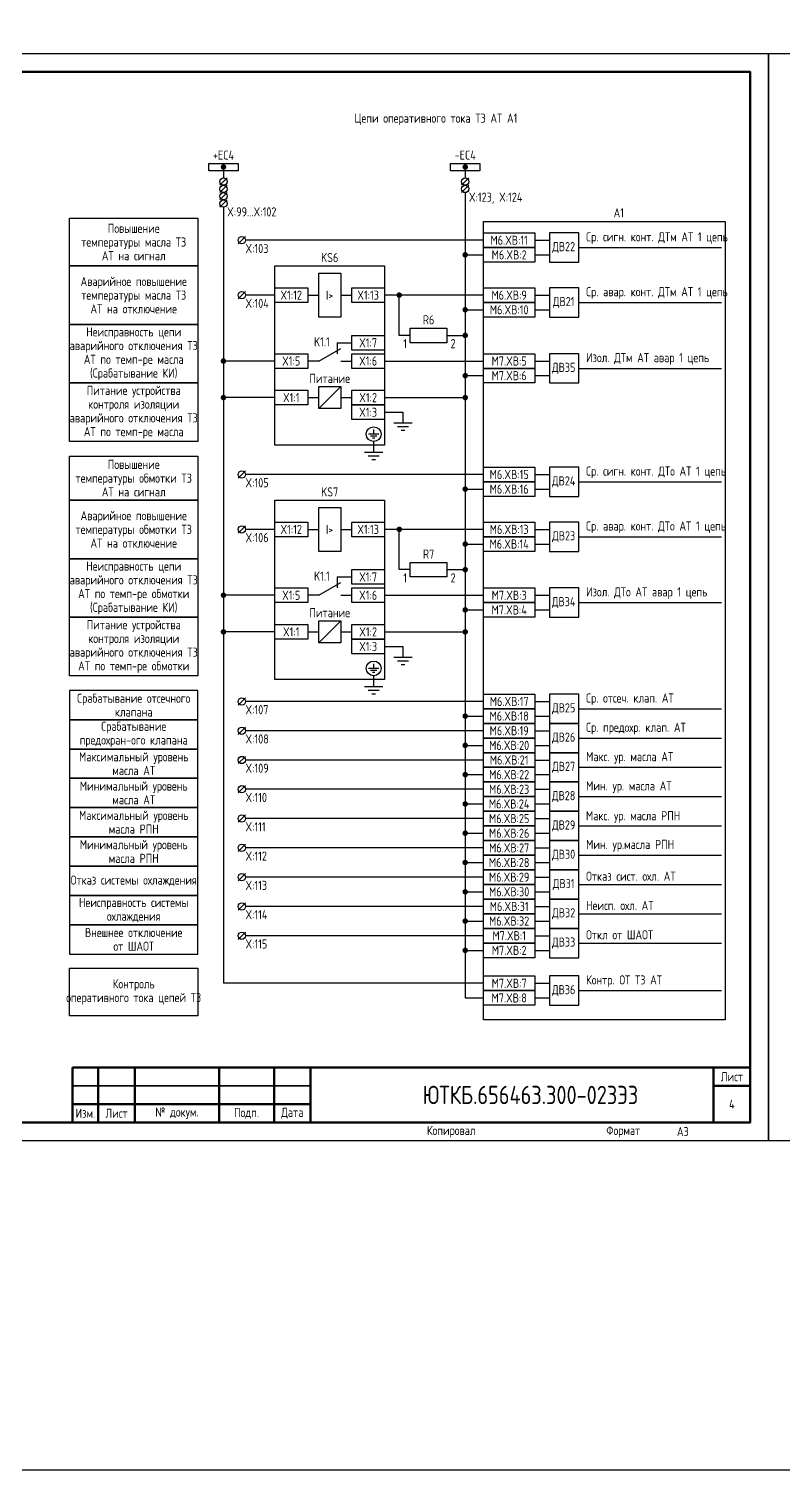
# Model space of a CAD drawing. Header units: millimetres. Extents: x -1117 to 6417, y -90 to 586.
# Drawn here: x 1478.1 to 1684, y -90 to 303.8 of the extents above; entities that cross this region are included whole.
import ezdxf

# ---------------------------------------------------------------- set-up
doc = ezdxf.new("R2010")
doc.units = ezdxf.units.MM
doc.styles.add('Gost_type_A', font='GOST_A.TTF')

# ---------------------------------------------------------------- blocks, each defined once
blk = doc.blocks.new('Формат_А3')
blk.add_lwpolyline([(-420, 297), (0, 297), (0, 0), (-420, 0)], close=True)
at = {"lineweight": 50}
blk.add_lwpolyline([(-400, 292), (-5, 292), (-5, 5), (-400, 5)], close=True, dxfattribs=at)
blk = doc.blocks.new('POINT')
at = {"const_width": 0.75}
blk.add_lwpolyline([(-0.375, 0, 1), (0.375, 0, 1)], format="xyb", close=True, dxfattribs=at)
blk = doc.blocks.new('Шинка')
blk.add_lwpolyline([(-4, 1), (4, 1), (4, -1), (-4, -1)], close=True)
blk.add_blockref('POINT', (0, 0))
blk = doc.blocks.new('Штамп малый нижний')
at = {"lineweight": 50}
for points in [[(-185, 15), (-178, 15), (-178, 5), (-185, 5)], [(-178, 15), (-168, 15), (-168, 5), (-178, 5)], [(-168, 15), (-145, 15), (-145, 5), (-168, 5)], [(-145, 15), (-130, 15), (-130, 5), (-145, 5)], [(-130, 15), (-120, 15), (-120, 5), (-130, 5)], [(-120, 15), (-10, 15), (-10, 0), (-120, 0)], [(-10, 15), (0, 15), (0, 10), (-10, 10)], [(-10, 10), (0, 10), (0, 0), (-10, 0)], [(-185, 5), (-178, 5), (-178, 0), (-185, 0)], [(-178, 5), (-168, 5), (-168, 0), (-178, 0)], [(-168, 5), (-145, 5), (-145, 0), (-168, 0)], [(-145, 5), (-130, 5), (-130, 0), (-145, 0)], [(-130, 5), (-120, 5), (-120, 0), (-130, 0)]]:
    blk.add_lwpolyline(points, close=True, dxfattribs=at)
for points in [[(-185, 15), (-178, 15), (-178, 10), (-185, 10)], [(-178, 15), (-168, 15), (-168, 10), (-178, 10)], [(-168, 15), (-145, 15), (-145, 10), (-168, 10)], [(-145, 15), (-130, 15), (-130, 10), (-145, 10)], [(-130, 15), (-120, 15), (-120, 10), (-130, 10)], [(-185, 10), (-178, 10), (-178, 5), (-185, 5)], [(-178, 10), (-168, 10), (-168, 5), (-178, 5)], [(-168, 10), (-145, 10), (-145, 5), (-168, 5)], [(-145, 10), (-130, 10), (-130, 5), (-145, 5)], [(-130, 10), (-120, 10), (-120, 5), (-130, 5)]]:
    blk.add_lwpolyline(points, close=True)
at = {"char_height": 2.5, "style": 'Gost_type_A'}
for s, insert, width, attachment_point in [('Лист', (-5, 12.5), 10, 5), ('№ докум.', (-156.5, 2.5), 23, 5), ('Подп.', (-137.5, 2.5), 15, 5), ('Дата', (-125, 2.5), 10, 5), ('Изм.', (-181.5, 2.5), 7, 5), ('Лист', (-173, 2.5), 10, 5), ('Копировал', (-75, -2.53), 13.1202, 6), ('Формат', (-30, -2.53), 13.1202, 6)]:
    blk.add_mtext(s, dxfattribs=dict(at, insert=insert, width=width, attachment_point=attachment_point))

msp = doc.modelspace()

# ---------------------------------------------------------------- linework, layer by layer
for p, q in [((1531.2, 266.01), (1531.2, 263.01)), ((1597.2, 266.01), (1597.2, 263.01)), ((1532.2, 263.01), (1530.2, 261.01)), ((1532.2, 261.01), (1530.2, 259.01)), ((1598.2, 263.01), (1596.2, 261.01)), ((1598.2, 261.01), (1596.2, 259.01)), ((1532.2, 259.01), (1530.2, 257.01)), ((1532.2, 257.01), (1530.2, 255.01)), ((1597.2, 259.01), (1597.2, 39.01)), ((1531.2, 255.01), (1531.2, 43.01)), ((1537.2, 247.01), (1535.2, 245.01)), ((1602.2, 246.01), (1537.2, 246.01)), ((1616.2, 246.01), (1620.2, 246.01)), ((1597.2, 242.01), (1602.2, 242.01)), ((1616.2, 242.01), (1620.2, 242.01)), ((1628.2, 244.01), (1667.2, 244.01)), ((1537.2, 232.01), (1535.2, 230.01)), ((1545.2, 231.01), (1537.2, 231.01)), ((1554.2, 231.01), (1557.2, 231.01)), ((1563.2, 231.01), (1566.2, 231.01)), ((1602.2, 231.01), (1575.2, 231.01)), ((1579.2, 220.01), (1579.2, 231.01)), ((1616.2, 231.01), (1620.2, 231.01)), ((1628.2, 229.01), (1667.2, 229.01)), ((1597.2, 227.01), (1602.2, 227.01)), ((1616.2, 227.01), (1620.2, 227.01)), ((1562.2, 218.01), (1566.2, 218.01)), ((1562.2, 218.01), (1562.2, 215.01)), ((1582.2, 220.01), (1579.2, 220.01)), ((1592.2, 220.01), (1597.2, 220.01)), ((1545.2, 213.01), (1531.2, 213.01)), ((1557.2, 213.01), (1554.2, 213.01)), ((1557.2, 213.01), (1563.2, 216.47)), ((1563.2, 213.01), (1566.2, 213.01)), ((1575.2, 213.01), (1602.2, 213.01)), ((1616.2, 213.01), (1620.2, 213.01)), ((1597.2, 209.01), (1602.2, 209.01)), ((1616.2, 209.01), (1620.2, 209.01)), ((1628.2, 211.01), (1667.2, 211.01)), ((1557.2, 200.01), (1563.2, 206.01)), ((1545.2, 203.01), (1531.2, 203.01)), ((1554.2, 203.01), (1557.2, 203.01)), ((1563.2, 203.01), (1566.2, 203.01)), ((1575.2, 203.01), (1597.2, 203.01)), ((1575.2, 199.01), (1580.2, 199.01)), ((1537.2, 183.01), (1535.2, 181.01)), ((1602.2, 182.01), (1537.2, 182.01)), ((1616.2, 182.01), (1620.2, 182.01)), ((1597.2, 178.01), (1602.2, 178.01)), ((1616.2, 178.01), (1620.2, 178.01)), ((1628.2, 180.01), (1667.2, 180.01)), ((1537.2, 168.01), (1535.2, 166.01)), ((1545.2, 167.01), (1537.2, 167.01)), ((1554.2, 167.01), (1557.2, 167.01)), ((1563.2, 167.01), (1566.2, 167.01)), ((1602.2, 167.01), (1575.2, 167.01)), ((1579.2, 156.01), (1579.2, 167.01)), ((1616.2, 167.01), (1620.2, 167.01)), ((1597.2, 163.01), (1602.2, 163.01)), ((1616.2, 163.01), (1620.2, 163.01)), ((1628.2, 165.01), (1667.2, 165.01)), ((1562.2, 154.01), (1566.2, 154.01)), ((1562.2, 154.01), (1562.2, 151.01)), ((1582.2, 156.01), (1579.2, 156.01)), ((1592.2, 156.01), (1597.2, 156.01)), ((1557.2, 149.01), (1563.2, 152.47)), ((1545.2, 149.01), (1531.2, 149.01)), ((1557.2, 149.01), (1554.2, 149.01)), ((1563.2, 149.01), (1566.2, 149.01)), ((1575.2, 149.01), (1602.2, 149.01)), ((1616.2, 149.01), (1620.2, 149.01)), ((1628.2, 147.01), (1667.2, 147.01)), ((1557.2, 136.01), (1563.2, 142.01)), ((1597.2, 145.01), (1602.2, 145.01)), ((1616.2, 145.01), (1620.2, 145.01)), ((1545.2, 139.01), (1531.2, 139.01)), ((1554.2, 139.01), (1557.2, 139.01)), ((1563.2, 139.01), (1566.2, 139.01)), ((1575.2, 139.01), (1597.2, 139.01)), ((1575.2, 135.01), (1580.2, 135.01)), ((1537.2, 121.01), (1535.2, 119.01)), ((1602.2, 120.01), (1537.2, 120.01)), ((1616.2, 120.01), (1620.2, 120.01)), ((1597.2, 116.01), (1602.2, 116.01)), ((1616.2, 116.01), (1620.2, 116.01)), ((1628.2, 118.01), (1667.2, 118.01)), ((1537.2, 113.01), (1535.2, 111.01)), ((1602.2, 112.01), (1537.2, 112.01)), ((1616.2, 112.01), (1620.2, 112.01)), ((1597.2, 108.01), (1602.2, 108.01)), ((1616.2, 108.01), (1620.2, 108.01)), ((1628.2, 110.01), (1667.2, 110.01)), ((1537.2, 105.01), (1535.2, 103.01)), ((1602.2, 104.01), (1537.2, 104.01)), ((1616.2, 104.01), (1620.2, 104.01)), ((1597.2, 100.01), (1602.2, 100.01)), ((1616.2, 100.01), (1620.2, 100.01)), ((1628.2, 102.01), (1667.2, 102.01)), ((1537.2, 97.01), (1535.2, 95.01)), ((1602.2, 96.01), (1537.2, 96.01)), ((1616.2, 96.01), (1620.2, 96.01)), ((1597.2, 92.01), (1602.2, 92.01)), ((1616.2, 92.01), (1620.2, 92.01)), ((1628.2, 94.01), (1667.2, 94.01)), ((1537.2, 89.01), (1535.2, 87.01)), ((1602.2, 88.01), (1537.2, 88.01)), ((1616.2, 88.01), (1620.2, 88.01)), ((1597.2, 84.01), (1602.2, 84.01)), ((1616.2, 84.01), (1620.2, 84.01)), ((1628.2, 86.01), (1667.2, 86.01)), ((1537.2, 81.01), (1535.2, 79.01)), ((1602.2, 80.01), (1537.2, 80.01)), ((1616.2, 80.01), (1620.2, 80.01)), ((1597.2, 76.01), (1602.2, 76.01)), ((1616.2, 76.01), (1620.2, 76.01)), ((1628.2, 78.01), (1667.2, 78.01)), ((1537.2, 73.01), (1535.2, 71.01)), ((1602.2, 72.01), (1537.2, 72.01)), ((1616.2, 72.01), (1620.2, 72.01)), ((1597.2, 68.01), (1602.2, 68.01)), ((1616.2, 68.01), (1620.2, 68.01)), ((1628.2, 70.01), (1667.2, 70.01)), ((1537.2, 65.01), (1535.2, 63.01)), ((1602.2, 64.01), (1537.2, 64.01)), ((1616.2, 64.01), (1620.2, 64.01)), ((1597.2, 60.01), (1602.2, 60.01)), ((1616.2, 60.01), (1620.2, 60.01)), ((1628.2, 62.01), (1667.2, 62.01)), ((1537.2, 57.01), (1535.2, 55.01)), ((1602.2, 56.01), (1537.2, 56.01)), ((1616.2, 56.01), (1620.2, 56.01)), ((1597.2, 52.01), (1602.2, 52.01)), ((1616.2, 52.01), (1620.2, 52.01)), ((1628.2, 54.01), (1667.2, 54.01)), ((1602.2, 43.01), (1531.2, 43.01)), ((1616.2, 43.01), (1620.2, 43.01)), ((1628.2, 41.01), (1667.2, 41.01)), ((1597.2, 39.01), (1602.2, 39.01)), ((1616.2, 39.01), (1620.2, 39.01))]:
    msp.add_line(p, q)
at = {"ltscale": 4.32}
for p, q in [((1580.2, 199.01), (1580.2, 196.01)), ((1573.62, 193.03), (1570.77, 193.03)), ((1572.2, 194.31), (1572.2, 193.03)), ((1582.7, 196.01), (1577.7, 196.01)), ((1581.7, 195.01), (1578.7, 195.01)), ((1580.7, 194.01), (1579.7, 194.01)), ((1573.05, 192.46), (1571.34, 192.46)), ((1572.48, 191.89), (1571.91, 191.89)), ((1572.2, 191.01), (1572.2, 188.01)), ((1574.7, 188.01), (1569.7, 188.01)), ((1573.7, 187.01), (1570.7, 187.01)), ((1572.7, 186.01), (1571.7, 186.01)), ((1580.2, 135.01), (1580.2, 132.01)), ((1572.2, 130.31), (1572.2, 129.03)), ((1582.7, 132.01), (1577.7, 132.01)), ((1581.7, 131.01), (1578.7, 131.01)), ((1580.7, 130.01), (1579.7, 130.01)), ((1573.62, 129.03), (1570.77, 129.03)), ((1573.05, 128.46), (1571.34, 128.46)), ((1572.48, 127.89), (1571.91, 127.89)), ((1572.2, 127.01), (1572.2, 124.01)), ((1574.7, 124.01), (1569.7, 124.01)), ((1573.7, 123.01), (1570.7, 123.01)), ((1572.7, 122.01), (1571.7, 122.01))]:
    msp.add_line(p, q, dxfattribs=at)
for points in [[(-1117.42, 586), (6417.25, 586), (6417.25, -90), (-1117.42, -90)], [(1524.2, 239.01), (1489.2, 239.01), (1489.2, 252.01), (1524.2, 252.01)], [(1602.2, 251.1), (1668.2, 251.1), (1668.2, 33.01), (1602.2, 33.01)], [(1602.2, 248.01), (1616.2, 248.01), (1616.2, 244.01), (1602.2, 244.01)], [(1602.2, 244.01), (1616.2, 244.01), (1616.2, 240.01), (1602.2, 240.01)], [(1524.2, 223.01), (1489.2, 223.01), (1489.2, 239.01), (1524.2, 239.01)], [(1545.2, 239.01), (1575.2, 239.01), (1575.2, 190.01), (1545.2, 190.01)], [(1557.2, 237.01), (1563.2, 237.01), (1563.2, 225.01), (1557.2, 225.01)], [(1545.2, 233.01), (1554.2, 233.01), (1554.2, 229.01), (1545.2, 229.01)], [(1566.2, 233.01), (1575.2, 233.01), (1575.2, 229.01), (1566.2, 229.01)], [(1602.2, 233.01), (1616.2, 233.01), (1616.2, 229.01), (1602.2, 229.01)], [(1602.2, 229.01), (1616.2, 229.01), (1616.2, 225.01), (1602.2, 225.01)], [(1524.2, 207.01), (1489.2, 207.01), (1489.2, 223.01), (1524.2, 223.01)], [(1582.2, 222.01), (1592.2, 222.01), (1592.2, 218.01), (1582.2, 218.01)], [(1566.2, 220.01), (1575.2, 220.01), (1575.2, 216.01), (1566.2, 216.01)], [(1545.2, 215.01), (1554.2, 215.01), (1554.2, 211.01), (1545.2, 211.01)], [(1566.2, 215.01), (1575.2, 215.01), (1575.2, 211.01), (1566.2, 211.01)], [(1602.2, 215.01), (1616.2, 215.01), (1616.2, 211.01), (1602.2, 211.01)], [(1602.2, 211.01), (1616.2, 211.01), (1616.2, 207.01), (1602.2, 207.01)], [(1524.2, 191.01), (1489.2, 191.01), (1489.2, 207.01), (1524.2, 207.01)], [(1545.2, 205.01), (1554.2, 205.01), (1554.2, 201.01), (1545.2, 201.01)], [(1557.2, 206.01), (1563.2, 206.01), (1563.2, 200.01), (1557.2, 200.01)], [(1566.2, 205.01), (1575.2, 205.01), (1575.2, 201.01), (1566.2, 201.01)], [(1566.2, 201.01), (1575.2, 201.01), (1575.2, 197.01), (1566.2, 197.01)], [(1524.2, 175.01), (1489.2, 175.01), (1489.2, 187.01), (1524.2, 187.01)], [(1602.2, 184.01), (1616.2, 184.01), (1616.2, 180.01), (1602.2, 180.01)], [(1602.2, 180.01), (1616.2, 180.01), (1616.2, 176.01), (1602.2, 176.01)], [(1524.2, 159.01), (1489.2, 159.01), (1489.2, 175.01), (1524.2, 175.01)], [(1545.2, 175.01), (1575.2, 175.01), (1575.2, 126.01), (1545.2, 126.01)], [(1557.2, 173.01), (1563.2, 173.01), (1563.2, 161.01), (1557.2, 161.01)], [(1545.2, 169.01), (1554.2, 169.01), (1554.2, 165.01), (1545.2, 165.01)], [(1566.2, 169.01), (1575.2, 169.01), (1575.2, 165.01), (1566.2, 165.01)], [(1602.2, 169.01), (1616.2, 169.01), (1616.2, 165.01), (1602.2, 165.01)], [(1602.2, 165.01), (1616.2, 165.01), (1616.2, 161.01), (1602.2, 161.01)], [(1524.2, 143.01), (1489.2, 143.01), (1489.2, 159.01), (1524.2, 159.01)], [(1582.2, 158.01), (1592.2, 158.01), (1592.2, 154.01), (1582.2, 154.01)], [(1566.2, 156.01), (1575.2, 156.01), (1575.2, 152.01), (1566.2, 152.01)], [(1545.2, 151.01), (1554.2, 151.01), (1554.2, 147.01), (1545.2, 147.01)], [(1566.2, 151.01), (1575.2, 151.01), (1575.2, 147.01), (1566.2, 147.01)], [(1602.2, 151.01), (1616.2, 151.01), (1616.2, 147.01), (1602.2, 147.01)], [(1602.2, 147.01), (1616.2, 147.01), (1616.2, 143.01), (1602.2, 143.01)], [(1524.2, 127.01), (1489.2, 127.01), (1489.2, 143.01), (1524.2, 143.01)], [(1557.2, 142.01), (1563.2, 142.01), (1563.2, 136.01), (1557.2, 136.01)], [(1545.2, 141.01), (1554.2, 141.01), (1554.2, 137.01), (1545.2, 137.01)], [(1566.2, 141.01), (1575.2, 141.01), (1575.2, 137.01), (1566.2, 137.01)], [(1566.2, 137.01), (1575.2, 137.01), (1575.2, 133.01), (1566.2, 133.01)], [(1602.2, 122.01), (1616.2, 122.01), (1616.2, 118.01), (1602.2, 118.01)], [(1602.2, 118.01), (1616.2, 118.01), (1616.2, 114.01), (1602.2, 114.01)], [(1602.2, 114.01), (1616.2, 114.01), (1616.2, 110.01), (1602.2, 110.01)], [(1602.2, 110.01), (1616.2, 110.01), (1616.2, 106.01), (1602.2, 106.01)], [(1602.2, 106.01), (1616.2, 106.01), (1616.2, 102.01), (1602.2, 102.01)], [(1602.2, 102.01), (1616.2, 102.01), (1616.2, 98.01), (1602.2, 98.01)], [(1602.2, 98.01), (1616.2, 98.01), (1616.2, 94.01), (1602.2, 94.01)], [(1602.2, 94.01), (1616.2, 94.01), (1616.2, 90.01), (1602.2, 90.01)], [(1602.2, 90.01), (1616.2, 90.01), (1616.2, 86.01), (1602.2, 86.01)], [(1602.2, 86.01), (1616.2, 86.01), (1616.2, 82.01), (1602.2, 82.01)], [(1602.2, 82.01), (1616.2, 82.01), (1616.2, 78.01), (1602.2, 78.01)], [(1602.2, 78.01), (1616.2, 78.01), (1616.2, 74.01), (1602.2, 74.01)], [(1602.2, 74.01), (1616.2, 74.01), (1616.2, 70.01), (1602.2, 70.01)], [(1602.2, 70.01), (1616.2, 70.01), (1616.2, 66.01), (1602.2, 66.01)], [(1602.2, 66.01), (1616.2, 66.01), (1616.2, 62.01), (1602.2, 62.01)], [(1602.2, 62.01), (1616.2, 62.01), (1616.2, 58.01), (1602.2, 58.01)], [(1602.2, 58.01), (1616.2, 58.01), (1616.2, 54.01), (1602.2, 54.01)], [(1602.2, 54.01), (1616.2, 54.01), (1616.2, 50.01), (1602.2, 50.01)], [(1524.2, 34.15), (1489.2, 34.15), (1489.2, 47.15), (1524.2, 47.15)], [(1602.2, 45.01), (1616.2, 45.01), (1616.2, 41.01), (1602.2, 41.01)], [(1602.2, 41.01), (1616.2, 41.01), (1616.2, 37.01), (1602.2, 37.01)]]:
    msp.add_lwpolyline(points, close=True)
at = {"ltscale": 4}
for points in [[(1620.2, 240.01), (1628.2, 240.01), (1628.2, 248.01), (1620.2, 248.01)], [(1620.2, 225.01), (1628.2, 225.01), (1628.2, 233.01), (1620.2, 233.01)], [(1620.2, 207.01), (1628.2, 207.01), (1628.2, 215.01), (1620.2, 215.01)], [(1620.2, 176.01), (1628.2, 176.01), (1628.2, 184.01), (1620.2, 184.01)], [(1620.2, 161.01), (1628.2, 161.01), (1628.2, 169.01), (1620.2, 169.01)], [(1620.2, 143.01), (1628.2, 143.01), (1628.2, 151.01), (1620.2, 151.01)], [(1620.2, 114.01), (1628.2, 114.01), (1628.2, 122.01), (1620.2, 122.01)], [(1620.2, 106.01), (1628.2, 106.01), (1628.2, 114.01), (1620.2, 114.01)], [(1620.2, 98.01), (1628.2, 98.01), (1628.2, 106.01), (1620.2, 106.01)], [(1620.2, 90.01), (1628.2, 90.01), (1628.2, 98.01), (1620.2, 98.01)], [(1620.2, 82.01), (1628.2, 82.01), (1628.2, 90.01), (1620.2, 90.01)], [(1620.2, 74.01), (1628.2, 74.01), (1628.2, 82.01), (1620.2, 82.01)], [(1620.2, 66.01), (1628.2, 66.01), (1628.2, 74.01), (1620.2, 74.01)], [(1620.2, 58.01), (1628.2, 58.01), (1628.2, 66.01), (1620.2, 66.01)], [(1620.2, 50.01), (1628.2, 50.01), (1628.2, 58.01), (1620.2, 58.01)], [(1620.2, 37.01), (1628.2, 37.01), (1628.2, 45.01), (1620.2, 45.01)]]:
    msp.add_lwpolyline(points, close=True, dxfattribs=at)
at = {"linetype": 'Continuous', "ltscale": 4}
for points in [[(1489.2, 115.01), (1524.2, 115.01), (1524.2, 123.01), (1489.2, 123.01)], [(1489.2, 107.01), (1524.2, 107.01), (1524.2, 115.01), (1489.2, 115.01)], [(1489.2, 99.01), (1524.2, 99.01), (1524.2, 107.01), (1489.2, 107.01)], [(1489.2, 91.01), (1524.2, 91.01), (1524.2, 99.01), (1489.2, 99.01)], [(1489.2, 83.01), (1524.2, 83.01), (1524.2, 91.01), (1489.2, 91.01)], [(1489.2, 75.01), (1524.2, 75.01), (1524.2, 83.01), (1489.2, 83.01)], [(1489.2, 67.01), (1524.2, 67.01), (1524.2, 75.01), (1489.2, 75.01)], [(1489.2, 59.01), (1524.2, 59.01), (1524.2, 67.01), (1489.2, 67.01)], [(1489.2, 51.01), (1524.2, 51.01), (1524.2, 59.01), (1489.2, 59.01)]]:
    msp.add_lwpolyline(points, close=True, dxfattribs=at)
for centre, radius in [((1531.2, 262.01), 1), ((1531.2, 260.01), 1), ((1597.2, 262.01), 1), ((1597.2, 260.01), 1), ((1531.2, 258.01), 1), ((1531.2, 256.01), 1), ((1536.2, 246.01), 1), ((1536.2, 231.01), 1), ((1572.2, 193.03), 2.02), ((1536.2, 182.01), 1), ((1536.2, 167.01), 1), ((1572.2, 129.03), 2.02), ((1536.2, 120.01), 1), ((1536.2, 112.01), 1), ((1536.2, 104.01), 1), ((1536.2, 96.01), 1), ((1536.2, 88.01), 1), ((1536.2, 80.01), 1), ((1536.2, 72.01), 1), ((1536.2, 64.01), 1), ((1536.2, 56.01), 1)]:
    msp.add_circle(centre, radius)

# ---------------------------------------------------------------- block references
at = {"color": 1}
for name, p in [('Формат_А3', (1680, 0)), ('Формат_А3', (2100, 0)), ('Штамп малый нижний', (1675, 5))]:
    msp.add_blockref(name, p, dxfattribs=at)
for name, p in [('Шинка', (1531.2, 266.01)), ('Шинка', (1597.2, 266.01)), ('POINT', (1597.2, 242.01)), ('POINT', (1579.2, 231.01)), ('POINT', (1597.2, 227.01)), ('POINT', (1597.2, 220.01)), ('POINT', (1531.2, 213.01)), ('POINT', (1597.2, 209.01)), ('POINT', (1531.2, 203.01)), ('POINT', (1597.2, 203.01)), ('POINT', (1597.2, 178.01)), ('POINT', (1579.2, 167.01)), ('POINT', (1597.2, 163.01)), ('POINT', (1597.2, 156.01)), ('POINT', (1531.2, 149.01)), ('POINT', (1597.2, 145.01)), ('POINT', (1531.2, 139.01)), ('POINT', (1597.2, 139.01)), ('POINT', (1597.2, 116.01)), ('POINT', (1597.2, 108.01)), ('POINT', (1597.2, 100.01)), ('POINT', (1597.2, 92.01)), ('POINT', (1597.2, 84.01)), ('POINT', (1597.2, 76.01)), ('POINT', (1597.2, 68.01)), ('POINT', (1597.2, 60.01)), ('POINT', (1597.2, 52.01))]:
    msp.add_blockref(name, p)

# ---------------------------------------------------------------- texts
at = {"lineweight": 25, "insert": (1589.2, 279.02), "char_height": 2.5, "width": 145, "attachment_point": 5, "line_spacing_factor": 0.9, "style": 'Gost_type_A'}
msp.add_mtext('Цепи оперативного тока ТЗ АТ А1', dxfattribs=at)
at = {"style": 'Gost_type_A'}
for s, insert, char_height, width, attachment_point in [('+EC4', (1531.2, 268.01), 2.5, 10, 8), ('-EC4', (1597.2, 268.01), 2.5, 10, 8), ('Ср. сигн. конт. ДТм АТ 1 цепь', (1630.2, 245.01), 2.5, 39.6324, 7), ('M6.XВ:11', (1609.2, 246.01), 2.5, 14, 5), ('ДВ22', (1624.08, 244.01), 2.5, 7.7588, 5), ('M6.XВ:2', (1609.2, 242.01), 2.5, 14, 5), ('Ср. авар. конт. ДТм АТ 1 цепь', (1630.2, 230.01), 2.5, 38, 7), ('X1:12', (1549.69, 231.01), 2.5, 9.0043, 5), ('I>', (1560.19, 231.01), 2.5, 6.0044, 5), ('X1:13', (1570.69, 231.01), 2.5, 9.0043, 5), ('M6.XВ:9', (1609.2, 231.01), 2.5, 14, 5), ('ДВ21', (1624.08, 229.01), 2.5, 7.7588, 5), ('M6.XВ:10', (1609.2, 227.01), 2.5, 14, 5), ('X1:7', (1570.69, 218.01), 2.5, 9.0043, 5), ('X1:5', (1549.69, 213.01), 2.5, 9.0043, 5), ('X1:6', (1570.69, 213.01), 2.5, 9.0043, 5), ('M7.XВ:5', (1609.2, 213.01), 2.5, 14, 5), ('Изол. ДТм АТ авар 1 цепь', (1630.2, 212.01), 2.5, 33.8688, 7), ('Питание', (1560.2, 207.01), 2.5, 12, 8), ('M7.XВ:6', (1609.2, 209.01), 2.5, 14, 5), ('ДВ35', (1624.08, 211.01), 2.5, 7.7588, 5), ('X1:1', (1549.69, 203.01), 2.5, 9.0043, 5), ('X1:2', (1570.69, 203.01), 2.5, 9.0043, 5), ('X1:3', (1570.69, 199.01), 2.5, 9.0043, 5), ('M6.XВ:15', (1609.2, 182.01), 2.5, 14, 5), ('ДВ24', (1624.08, 180.01), 2.5, 7.7588, 5), ('Ср. сигн. конт. ДТо АТ 1 цепь', (1630.2, 181.01), 2.5, 39.8838, 7), ('M6.XВ:16', (1609.2, 178.01), 2.5, 14, 5), ('X1:12', (1549.69, 167.01), 2.5, 9.0043, 5), ('I>', (1560.19, 167.01), 2.5, 6.0044, 5), ('X1:13', (1570.69, 167.01), 2.5, 9.0043, 5), ('M6.XВ:13', (1609.2, 167.01), 2.5, 14, 5), ('ДВ23', (1624.08, 165.01), 2.5, 7.7588, 5), ('Ср. авар. конт. ДТо АТ 1 цепь', (1630.2, 166.01), 2.5, 38, 7), ('M6.XВ:14', (1609.2, 163.01), 2.5, 14, 5), ('X1:7', (1570.69, 154.01), 2.5, 9.0043, 5), ('X1:5', (1549.69, 149.01), 2.5, 9.0043, 5), ('X1:6', (1570.69, 149.01), 2.5, 9.0043, 5), ('M7.XВ:3', (1609.2, 149.01), 2.5, 14, 5), ('Изол. ДТо АТ авар 1 цепь', (1630.2, 148.01), 2.5, 38, 7), ('M7.XВ:4', (1609.2, 145.01), 2.5, 14, 5), ('ДВ34', (1624.08, 147.01), 2.5, 7.7588, 5), ('Питание', (1560.2, 143.01), 2.5, 12, 8), ('X1:1', (1549.69, 139.01), 2.5, 9.0043, 5), ('X1:2', (1570.69, 139.01), 2.5, 9.0043, 5), ('X1:3', (1570.69, 135.01), 2.5, 9.0043, 5), ('Ср. отсеч. клап. АТ', (1630.2, 119.01), 2.5, 27.8465, 7), ('M6.XВ:17', (1609.2, 120.01), 2.5, 14, 5), ('ДВ25', (1624.08, 118.01), 2.5, 7.7588, 5), ('M6.XВ:18', (1609.2, 116.01), 2.5, 14, 5), ('Ср. предохр. клап. АТ', (1630.2, 111.01), 2.5, 27.8465, 7), ('M6.XВ:19', (1609.2, 112.01), 2.5, 14, 5), ('ДВ26', (1624.08, 110.01), 2.5, 7.7588, 5), ('M6.XВ:20', (1609.2, 108.01), 2.5, 14, 5), ('M6.XВ:21', (1609.2, 104.01), 2.5, 14, 5), ('ДВ27', (1624.08, 102.01), 2.5, 7.7588, 5), ('Макс. ур. масла АТ', (1630.2, 103.01), 2.5, 27.8465, 7), ('M6.XВ:22', (1609.2, 100.01), 2.5, 14, 5), ('M6.XВ:23', (1609.2, 96.01), 2.5, 14, 5), ('ДВ28', (1624.08, 94.01), 2.5, 7.7588, 5), ('Мин. ур. масла АТ', (1630.2, 95.01), 2.5, 27.8465, 7), ('M6.XВ:24', (1609.2, 92.01), 2.5, 14, 5), ('M6.XВ:25', (1609.2, 88.01), 2.5, 14, 5), ('ДВ29', (1624.08, 86.01), 2.5, 7.7588, 5), ('Макс. ур. масла РПН', (1630.16, 90.03), 2.5, 26.9325, 1), ('M6.XВ:26', (1609.2, 84.01), 2.5, 14, 5), ('M6.XВ:27', (1609.2, 80.01), 2.5, 14, 5), ('ДВ30', (1624.08, 78.01), 2.5, 7.7588, 5), ('Мин. ур.масла РПН', (1630.2, 79.01), 2.5, 27.8465, 7), ('M6.XВ:28', (1609.2, 76.01), 2.5, 14, 5), ('M6.XВ:29', (1609.2, 72.01), 2.5, 14, 5), ('ДВ31', (1624.08, 70.01), 2.5, 7.7588, 5), ('Отказ сист. охл. АТ', (1630.2, 71.01), 2.5, 27.8465, 7), ('M6.XВ:30', (1609.2, 68.01), 2.5, 14, 5), ('M6.XВ:31', (1609.2, 64.01), 2.5, 14, 5), ('ДВ32', (1624.08, 62.01), 2.5, 7.7588, 5), ('Неисп. охл. АТ', (1630.2, 63.01), 2.5, 27.8465, 7), ('M6.XВ:32', (1609.2, 60.01), 2.5, 14, 5), ('M7.XВ:1', (1609.2, 56.01), 2.5, 14, 5), ('ДВ33', (1624.08, 54.01), 2.5, 7.7588, 5), ('Откл от ШАОТ', (1630.2, 55.01), 2.5, 27.8465, 7), ('M7.XВ:2', (1609.2, 52.01), 2.5, 14, 5), ('M7.XВ:7', (1609.2, 43.01), 2.5, 14, 5), ('Контр. ОТ ТЗ АТ', (1630.2, 42.01), 2.5, 27.8465, 7), ('M7.XВ:8', (1609.2, 39.01), 2.5, 14, 5), ('ДВ36', (1624.08, 41.01), 2.5, 7.7588, 5), ('ЮТКБ.656463.300-023Э3', (1615, 12.5), 5, 120, 5), ('4', (1670, 10), 2.5, 10, 5), ('A3', (1655, 2.5), 2.5, 20, 4)]:
    msp.add_mtext(s, dxfattribs=dict(at, insert=insert, char_height=char_height, width=width, attachment_point=attachment_point))
at = {"char_height": 2.5, "line_spacing_factor": 0.9, "style": 'Gost_type_A'}
for s, insert, width, attachment_point in [('X:123, X:124', (1598.2, 259.01), 16, 1), ('X:99...X:102', (1532.2, 255.01), 16, 1), ('A1', (1639.13, 252.24), 73.8762, 8), ('Повышение\\Pтемпературы масла ТЗ\\PАТ на сигнал', (1506.7, 245.51), 35, 5), ('X:103', (1537.2, 245.01), 8, 1), ('KS6', (1560.2, 240.01), 30, 8), ('Аварийное повышение\\Pтемпературы масла ТЗ\\PАТ на отключение', (1506.7, 231.01), 35, 5), ('X:104', (1537.2, 230.01), 8, 1), ('R6', (1587.2, 223.01), 10, 8), ('Неисправность цепи аварийного отключения ТЗ АТ по темп-ре масла (Срабатывание КИ)', (1506.7, 215.01), 35, 5), ('K1.1', (1560.2, 217.01), 12, 9), ('{\\T0.9;1}', (1581.2, 219.01), 5, 3), ('{\\T0.9;2}', (1593.2, 219.01), 5, 1), ('Питание устройства контроля изоляции\\Pаварийного отключения ТЗ АТ по темп-ре масла', (1506.7, 199.01), 35, 5), ('Повышение\\Pтемпературы обмотки ТЗ\\PАТ на сигнал', (1506.7, 181.01), 35, 5), ('X:105', (1537.2, 181.01), 8, 1), ('KS7', (1560.2, 176.01), 30, 8), ('Аварийное повышение\\Pтемпературы обмотки ТЗ\\PАТ на отключение', (1506.7, 167.01), 35, 5), ('X:106', (1537.2, 166.01), 8, 1), ('R7', (1587.2, 159.01), 10, 8), ('Неисправность цепи аварийного отключения ТЗ АТ по темп-ре обмотки (Срабатывание КИ)', (1506.7, 151.01), 35, 5), ('K1.1', (1560.2, 153.01), 12, 9), ('{\\T0.9;1}', (1581.2, 155.01), 5, 3), ('{\\T0.9;2}', (1593.2, 155.01), 5, 1), ('Питание устройства контроля изоляции\\Pаварийного отключения ТЗ АТ по темп-ре обмотки ', (1506.7, 135.01), 35, 5), ('Срабатывание отсечного клапана', (1506.7, 119.01), 35, 5), ('X:107', (1537.2, 119.01), 8, 1), ('Срабатывание предохран-ого клапана', (1506.7, 111.01), 35, 5), ('X:108', (1537.2, 111.01), 8, 1), ('Максимальный уровень масла АТ', (1506.7, 103.01), 35, 5), ('X:109', (1537.2, 103.01), 8, 1), ('Минимальный уровень масла АТ', (1506.7, 95.01), 35, 5), ('X:110', (1537.2, 95.01), 8, 1), ('Максимальный уровень масла РПН', (1506.7, 87.01), 35, 5), ('X:111', (1537.2, 87.01), 8, 1), ('Минимальный уровень масла РПН', (1506.7, 79.01), 35, 5), ('X:112', (1537.2, 79.01), 8, 1), ('Отказ системы охлаждения', (1506.7, 71.01), 35, 5), ('X:113', (1537.2, 71.01), 8, 1), ('Неисправность системы охлаждения', (1506.7, 63.01), 35, 5), ('X:114', (1537.2, 63.01), 8, 1), ('Внешнее отключение\\Pот ШАОТ', (1506.7, 55.01), 35, 5), ('X:115', (1537.2, 55.01), 8, 1), ('Контроль\\Pоперативного тока цепей ТЗ', (1506.7, 40.65), 35, 5)]:
    msp.add_mtext(s, dxfattribs=dict(at, insert=insert, width=width, attachment_point=attachment_point))

doc.saveas('drawing.dxf')
